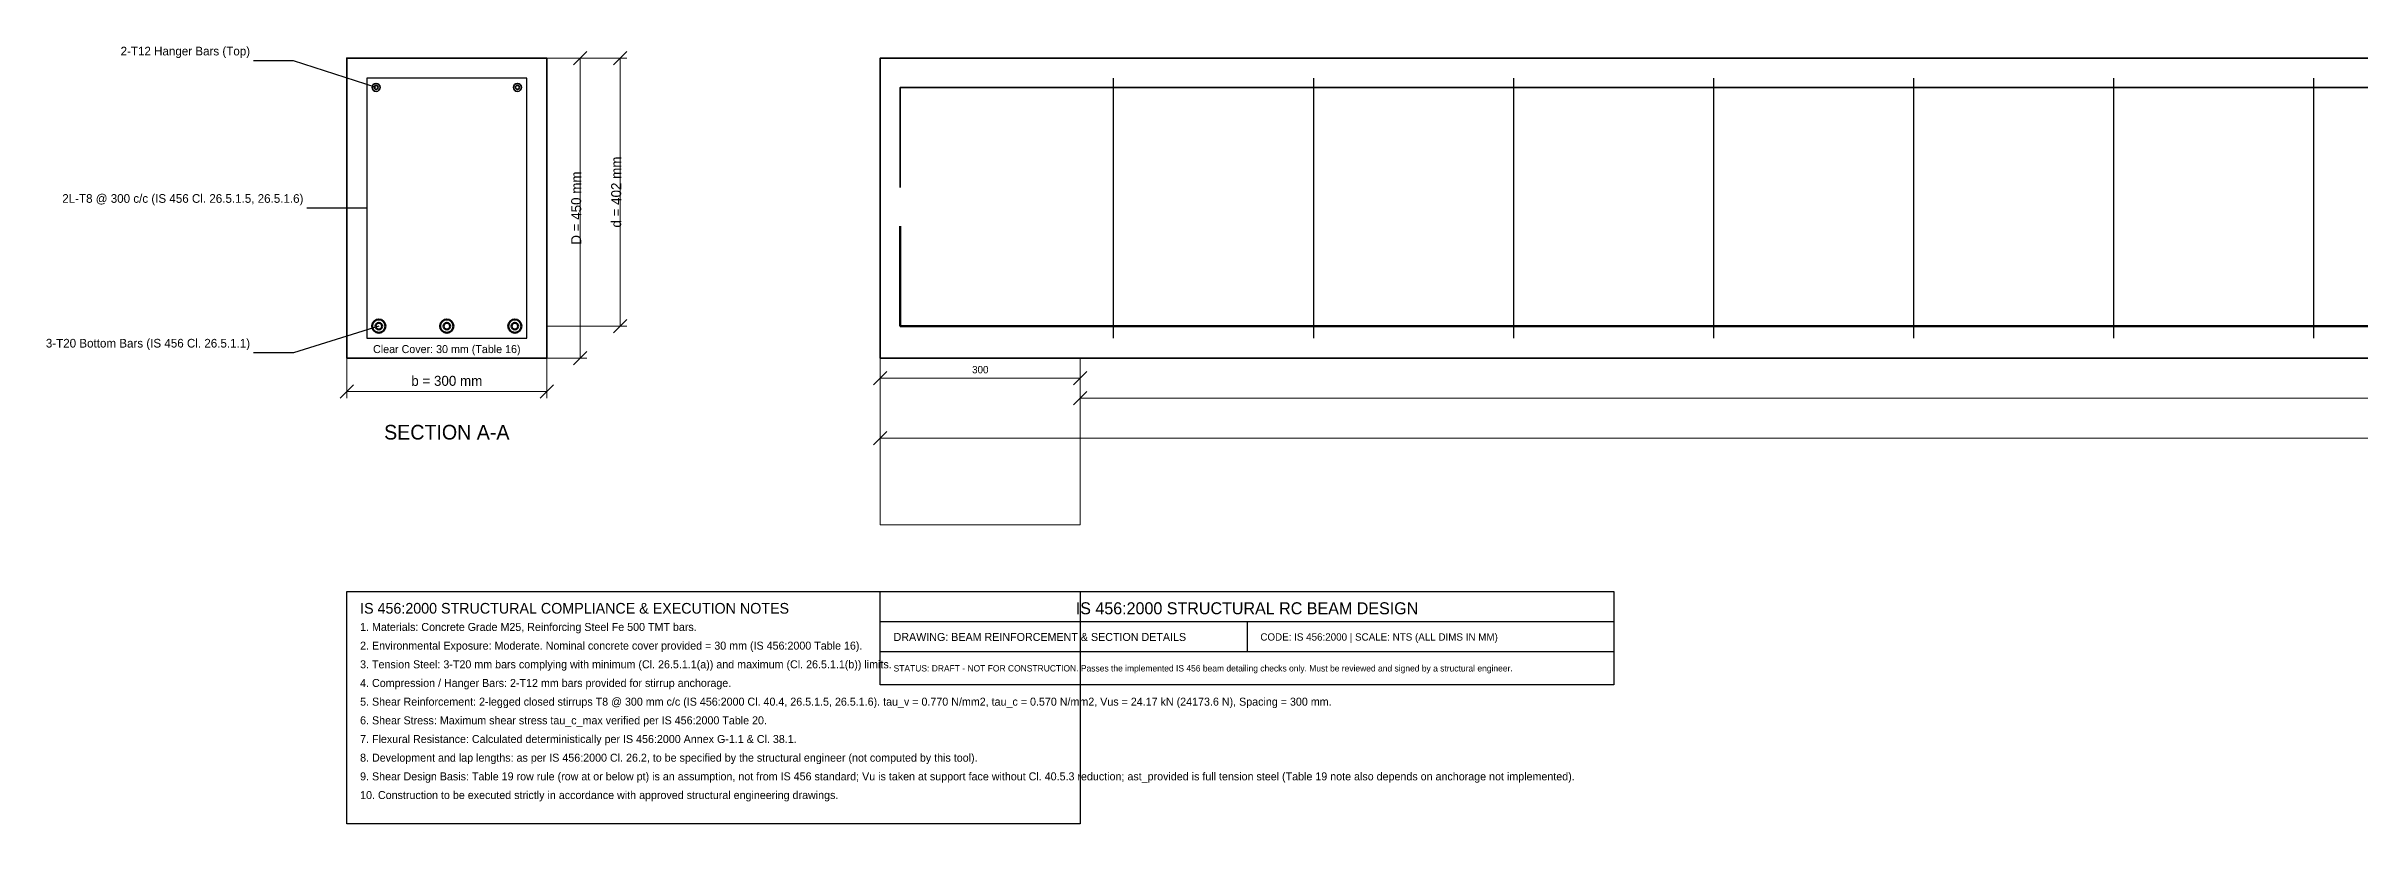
# Model space of a CAD drawing. Header units: millimetres. Extents: x -451 to 6410, y -698 to 521.
# Drawn here: x -451 to 3019, y -698 to 468 of the extents above; entities that cross this region are included whole.
import ezdxf
from ezdxf.enums import TextEntityAlignment as Align

# ---------------------------------------------------------------- set-up
doc = ezdxf.new("R2010")
doc.units = ezdxf.units.MM
for name, color, linetype, lineweight in [('ANNOTATIONS', 6, 'Continuous', 25), ('DIMENSIONS', 2, 'Continuous', 18), ('HATCH', 8, 'Continuous', 13), ('OUTLINE', 7, 'Continuous', 35), ('REBAR_MAIN', 1, 'Continuous', 50), ('REBAR_TOP', 3, 'Continuous', 35), ('STIRRUPS', 4, 'Continuous', 25), ('TITLE_BLOCK', 5, 'Continuous', 25)]:
    doc.layers.add(name, color=color, linetype=linetype, lineweight=lineweight)

msp = doc.modelspace()

# ---------------------------------------------------------------- linework, layer by layer
at = {"layer": 'ANNOTATIONS'}
for p, q in [((-80, 446), (-140, 446)), ((44, 406), (-80, 446)), ((30, 225), (-60, 225)), ((48, 48), (-80, 8)), ((-80, 8), (-140, 8))]:
    msp.add_line(p, q, dxfattribs=at)
at = {"layer": 'DIMENSIONS'}
for p, q in [((340, 440), (360, 460)), ((400, 440), (420, 460)), ((300, 450), (360, 450)), ((300, 450), (420, 450)), ((350, 0), (350, 450)), ((410, 48), (410, 450)), ((300, 48), (420, 48)), ((400, 38), (420, 58)), ((0, 0), (0, -60)), ((300, 0), (300, -60)), ((300, 0), (360, 0)), ((340, -10), (360, 10)), ((800, 0), (800, -130)), ((800, 0), (800, -40)), ((1100, 0), (1100, -70)), ((1100, 0), (1100, -40)), ((790, -40), (810, -20)), ((800, -30), (1100, -30)), ((1090, -40), (1110, -20)), ((-10, -60), (10, -40)), ((0, -50), (300, -50)), ((290, -60), (310, -40)), ((1090, -70), (1110, -50)), ((1100, -60), (6100, -60)), ((790, -130), (810, -110)), ((800, -120), (6400, -120))]:
    msp.add_line(p, q, dxfattribs=at)
at = {"layer": 'HATCH'}
msp.add_lwpolyline([(800, -250), (1100, -250), (1100, 0), (800, 0), (800, -250)], close=True, dxfattribs=at)
at = {"layer": 'OUTLINE'}
for points in [[(0, 0), (300, 0), (300, 450), (0, 450), (0, 0)], [(800, 0), (6400, 0), (6400, 450), (800, 450), (800, 0)]]:
    msp.add_lwpolyline(points, close=True, dxfattribs=at)
at = {"layer": 'REBAR_MAIN'}
msp.add_lwpolyline([(830, 198), (830, 48), (6370, 48), (6370, 198)], dxfattribs=at)
for centre, radius in [((48, 48), 10), ((48, 48), 5), ((150, 48), 10), ((150, 48), 5), ((252, 48), 10), ((252, 48), 5)]:
    msp.add_circle(centre, radius, dxfattribs=at)
at = {"layer": 'REBAR_TOP'}
msp.add_lwpolyline([(830, 256), (830, 406), (6370, 406), (6370, 256)], dxfattribs=at)
for centre, radius in [((44, 406), 6), ((44, 406), 3), ((256, 406), 6), ((256, 406), 3)]:
    msp.add_circle(centre, radius, dxfattribs=at)
at = {"layer": 'STIRRUPS'}
for p, q in [((1150, 30), (1150, 420)), ((1450, 30), (1450, 420)), ((1750, 30), (1750, 420)), ((2050, 30), (2050, 420)), ((2350, 30), (2350, 420)), ((2650, 30), (2650, 420)), ((2950, 30), (2950, 420))]:
    msp.add_line(p, q, dxfattribs=at)
msp.add_lwpolyline([(30, 30), (270, 30), (270, 420), (30, 420), (30, 30)], close=True, dxfattribs=at)
at = {"layer": 'TITLE_BLOCK'}
for p, q in [((800, -395), (1900, -395)), ((1350, -395), (1350, -440)), ((800, -440), (1900, -440))]:
    msp.add_line(p, q, dxfattribs=at)
for points in [[(0, -350), (1100, -350), (1100, -698), (0, -698), (0, -350)], [(800, -350), (1900, -350), (1900, -490), (800, -490), (800, -350)]]:
    msp.add_lwpolyline(points, close=True, dxfattribs=at)

# ---------------------------------------------------------------- texts
at = {"layer": 'ANNOTATIONS'}
for s, p in [('2-T12 Hanger Bars (Top)', (-145, 450)), ('2L-T8 @ 300 c/c (IS 456 Cl. 26.5.1.5, 26.5.1.6)', (-65, 229)), ('3-T20 Bottom Bars (IS 456 Cl. 26.5.1.1)', (-145, 12))]:
    msp.add_text(s, height=13, dxfattribs=at).set_placement(p, align=Align.BOTTOM_RIGHT)
msp.add_text('Clear Cover: 30 mm (Table 16)', height=12, dxfattribs=at).set_placement((150, 4), align=Align.BOTTOM_CENTER)
msp.add_text('SECTION A-A', height=22, dxfattribs=at).set_placement((150, -100), align=Align.TOP_CENTER)
for s, p in [('1. Materials: Concrete Grade M25, Reinforcing Steel Fe 500 TMT bars.', (20, -403)), ('2. Environmental Exposure: Moderate. Nominal concrete cover provided = 30 mm (IS 456:2000 Table 16).', (20, -431)), ('4. Compression / Hanger Bars: 2-T12 mm bars provided for stirrup anchorage.', (20, -487)), ('3. Tension Steel: 3-T20 mm bars complying with minimum (Cl. 26.5.1.1(a)) and maximum (Cl. 26.5.1.1(b)) limits.', (20, -459)), ('5. Shear Reinforcement: 2-legged closed stirrups T8 @ 300 mm c/c (IS 456:2000 Cl. 40.4, 26.5.1.5, 26.5.1.6). tau_v = 0.770 N/mm2, tau_c = 0.570 N/mm2, Vus = 24.17 kN (24173.6 N), Spacing = 300 mm.', (20, -515)), ('6. Shear Stress: Maximum shear stress tau_c_max verified per IS 456:2000 Table 20.', (20, -543)), ('7. Flexural Resistance: Calculated deterministically per IS 456:2000 Annex G-1.1 & Cl. 38.1.', (20, -571)), ('8. Development and lap lengths: as per IS 456:2000 Cl. 26.2, to be specified by the structural engineer (not computed by this tool).', (20, -599)), ('9. Shear Design Basis: Table 19 row rule (row at or below pt) is an assumption, not from IS 456 standard; Vu is taken at support face without Cl. 40.5.3 reduction; ast_provided is full tension steel (Table 19 note also depends on anchorage not implemented).', (20, -627)), ('10. Construction to be executed strictly in accordance with approved structural engineering drawings.', (20, -655))]:
    msp.add_text(s, height=12, dxfattribs=at).set_placement(p, align=Align.MIDDLE_LEFT)
at = {"layer": 'DIMENSIONS'}
for s, p in [('D = 450 mm', (356, 225)), ('d = 402 mm', (416, 249))]:
    msp.add_text(s, height=15, rotation=90, dxfattribs=at).set_placement(p, align=Align.BOTTOM_CENTER)
for s, height, p in [('b = 300 mm', 15, (150, -46)), ('300', 11, (950, -26))]:
    msp.add_text(s, height=height, dxfattribs=at).set_placement(p, align=Align.BOTTOM_CENTER)
at = {"layer": 'TITLE_BLOCK'}
for s, height, p in [('IS 456:2000 STRUCTURAL COMPLIANCE & EXECUTION NOTES', 16, (20, -375)), ('DRAWING: BEAM REINFORCEMENT & SECTION DETAILS', 12, (820, -418)), ('CODE: IS 456:2000 | SCALE: NTS (ALL DIMS IN MM)', 11, (1370, -418)), ('STATUS: DRAFT - NOT FOR CONSTRUCTION. Passes the implemented IS 456 beam detailing checks only. Must be reviewed and signed by a structural engineer.', 9.5, (820, -465))]:
    msp.add_text(s, height=height, dxfattribs=at).set_placement(p, align=Align.MIDDLE_LEFT)
msp.add_text('IS 456:2000 STRUCTURAL RC BEAM DESIGN', height=18, dxfattribs=at).set_placement((1350, -375), align=Align.MIDDLE_CENTER)

doc.saveas('drawing.dxf')
